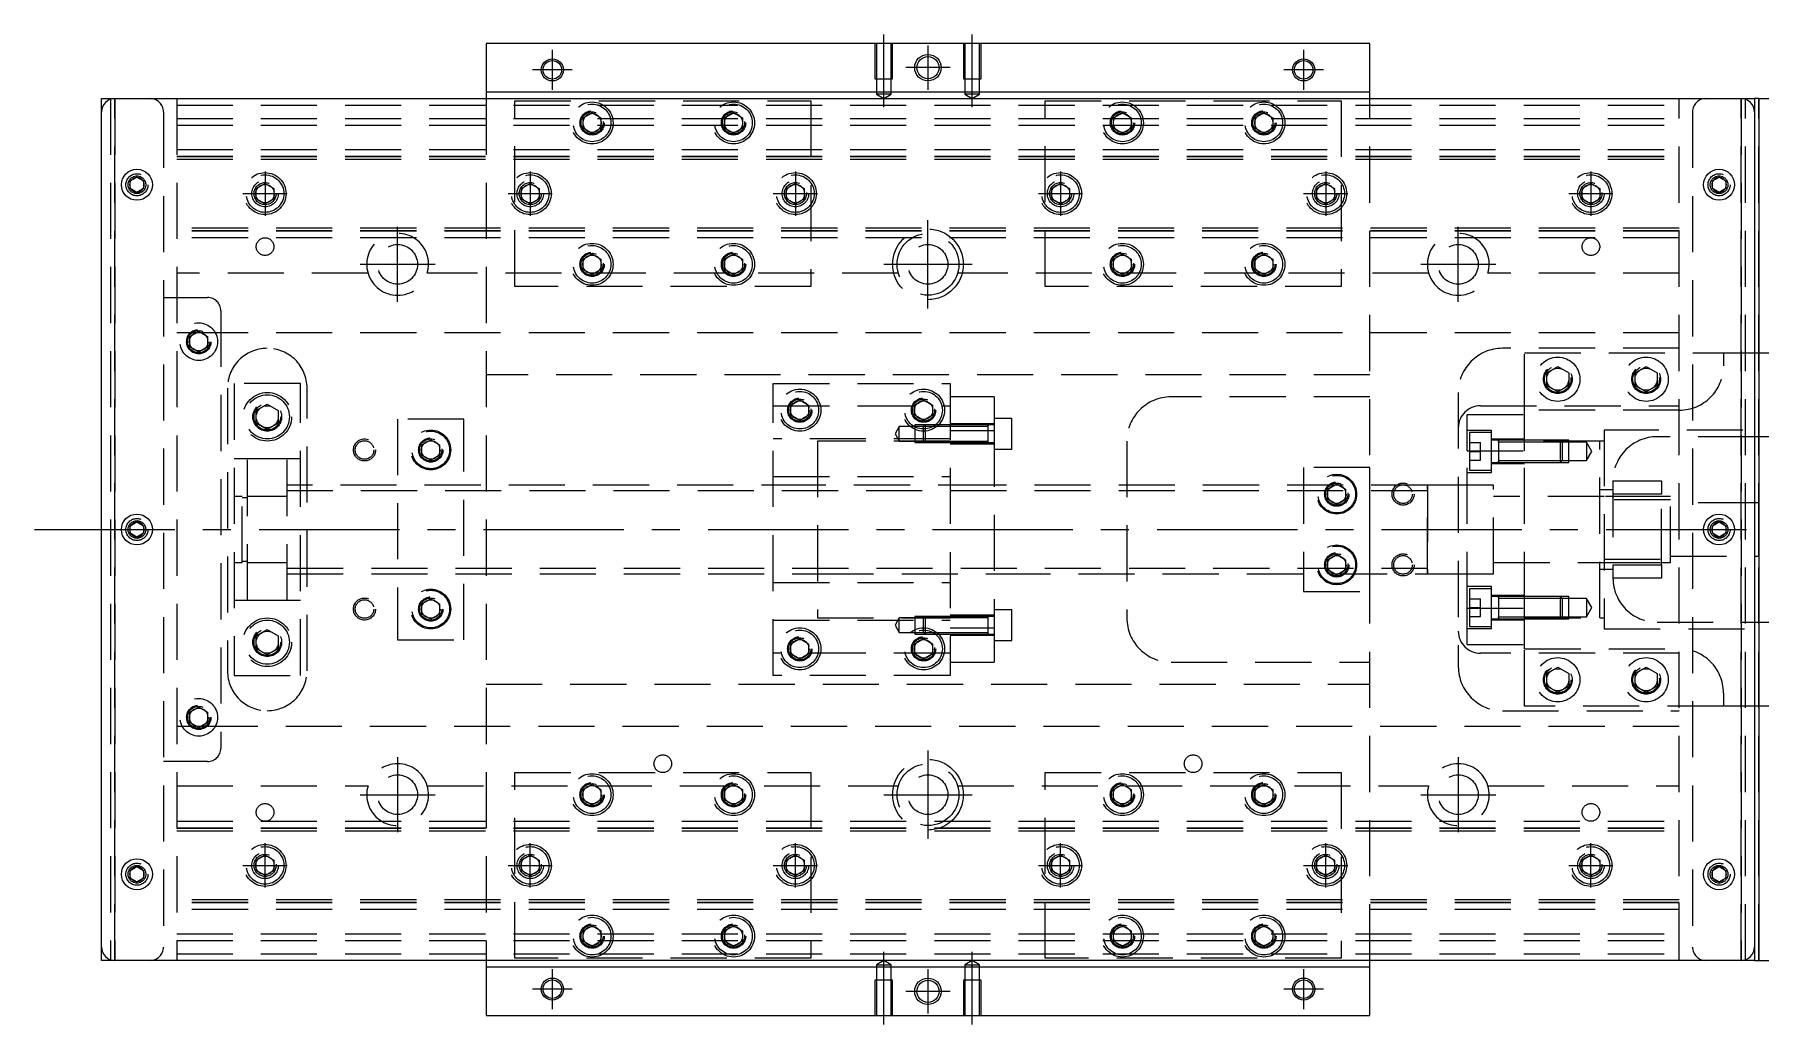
# Model space of a CAD drawing. Extents: x -15 to 582, y -285 to 112.
# Drawn here: x -15.2 to 375.4, y -112 to 112 of the extents above; entities that cross this region are included whole.
import ezdxf

# ---------------------------------------------------------------- set-up
doc = ezdxf.new("R2010")
doc.units = 0
doc.linetypes.add('CENTER', pattern=[50.8, 31.75, -6.35, 6.35, -6.35])
doc.linetypes.add('DASHED', pattern=[19.05, 12.7, -6.35])
doc.layers.get('0').update_dxf_attribs({"linetype": 'CONTINUOUS'})
doc.layers.add('CENTER', color=1, linetype='CENTER')

msp = doc.modelspace()

# ---------------------------------------------------------------- linework, layer by layer
at = {"color": 7, "linetype": 'CONTINUOUS'}
for p, q in [((287, 110), (87, 110)), ((87, 110), (87, 99)), ((287, 99), (287, 110)), ((87, 99), (287, 99)), ((87, 99), (87, 97.5)), ((287, 97.5), (287, 99)), ((0, 94.5), (0, 97.5)), ((0, 97.5), (3, 97.5)), ((0, -94.5), (0, 94.5)), ((3, 97.5), (371, 97.5)), ((371, 97.5), (374, 97.5)), ((374, 97.5), (374, 94.5)), ((375, 97.5), (374, 97.5)), ((374, 94.5), (374, -94.5)), ((375, 97.5), (375, -97.5)), ((375, 97.5), (383, 97.5)), ((6.5, 78.866026), (8, 79.73205)), ((6.5, 77.133974), (6.5, 78.866026)), ((8, 79.73205), (9.5, 78.866026)), ((9.5, 78.866026), (9.5, 77.133974)), ((364.5, 78.866026), (366, 79.73205)), ((364.5, 77.133974), (364.5, 78.866026)), ((366, 79.73205), (367.5, 78.866026)), ((367.5, 78.866026), (367.5, 77.133974)), ((8, 76.26795), (6.5, 77.133974)), ((9.5, 77.133974), (8, 76.26795)), ((366, 76.26795), (364.5, 77.133974)), ((367.5, 77.133974), (366, 76.26795)), ((6.5, 0.866026), (8, 1.73205)), ((6.5, -0.866026), (6.5, 0.866026)), ((8, 1.73205), (9.5, 0.866026)), ((9.5, 0.866026), (9.5, -0.866026)), ((364.5, 0.866026), (366, 1.73205)), ((364.5, -0.866026), (364.5, 0.866026)), ((366, 1.73205), (367.5, 0.866026)), ((367.5, 0.866026), (367.5, -0.866026)), ((8, -1.73205), (6.5, -0.866026)), ((9.5, -0.866026), (8, -1.73205)), ((366, -1.73205), (364.5, -0.866026)), ((367.5, -0.866026), (366, -1.73205)), ((6.5, -77.133974), (8, -76.26795)), ((6.5, -78.866026), (6.5, -77.133974)), ((8, -76.26795), (9.5, -77.133974)), ((9.5, -77.133974), (9.5, -78.866026)), ((364.5, -77.133974), (366, -76.26795)), ((364.5, -78.866026), (364.5, -77.133974)), ((366, -76.26795), (367.5, -77.133974)), ((367.5, -77.133974), (367.5, -78.866026)), ((8, -79.73205), (6.5, -78.866026)), ((9.5, -78.866026), (8, -79.73205)), ((366, -79.73205), (364.5, -78.866026)), ((367.5, -78.866026), (366, -79.73205)), ((0, -97.5), (0, -94.5)), ((3, -97.5), (0, -97.5)), ((371, -97.5), (3, -97.5)), ((87, -97.5), (87, -99)), ((287, -99), (287, -97.5)), ((374, -97.5), (371, -97.5)), ((374, -94.5), (374, -97.5)), ((374, -97.5), (375, -97.5)), ((375, -97.5), (383, -97.5)), ((287, -99), (87, -99)), ((87, -99), (87, -110)), ((287, -110), (287, -99)), ((87, -110), (287, -110))]:
    msp.add_line(p, q, dxfattribs=at)
at = {"color": 3, "linetype": 'DASHED'}
for p, q in [((175.000006, 110), (175.000006, 102)), ((175.35, 110), (175.35, 102)), ((178.65, 102), (178.65, 110)), ((178.999994, 102), (178.999994, 110)), ((195.000006, 110), (195.000006, 102)), ((195.35, 110), (195.35, 102)), ((198.65, 102), (198.65, 110)), ((198.999994, 102), (198.999994, 110)), ((175.000006, 102), (178.999994, 102)), ((175.35, 102), (175.35, 98.5)), ((178.65, 98.5), (178.65, 102)), ((195.000006, 102), (198.999994, 102)), ((195.35, 102), (195.35, 98.5)), ((198.65, 98.5), (198.65, 102)), ((178.65, 98.5), (175.35, 98.5)), ((175.35, 98.5), (177, 97.547372)), ((177, 97.547372), (178.65, 98.5)), ((198.65, 98.5), (195.35, 98.5)), ((195.35, 98.5), (197, 97.547372)), ((197, 97.547372), (198.65, 98.5)), ((2, 97.5), (2, -97.5)), ((3, 97.5), (3, -97.5)), ((3, -97.5), (3, 97.5)), ((3, -97.5), (3, 97.5)), ((3, 97.5), (3, -97.5)), ((14, 94.5), (14, -94.5)), ((17, 97.5), (17, -97.5)), ((17, 96), (357, 96)), ((87, 97.5), (87, -97.5)), ((93.5, 97), (160.5, 97)), ((93.5, 55), (93.5, 97)), ((109, 93.1547), (111, 94.309402)), ((111, 94.309402), (113, 93.1547)), ((141, 93.1547), (143, 94.309402)), ((143, 94.309402), (145, 93.1547)), ((160.5, 97), (160.5, 55)), ((213.5, 97), (280.5, 97)), ((213.5, 55), (213.5, 97)), ((229, 93.1547), (231, 94.309402)), ((231, 94.309402), (233, 93.1547)), ((261, 93.1547), (263, 94.309402)), ((263, 94.309402), (265, 93.1547)), ((280.5, 97), (280.5, 55)), ((287, -97.5), (287, 97.5)), ((357, -97.5), (357, 97.5)), ((360, 94.5), (360, -94.5)), ((371, -97.5), (371, 97.5)), ((371, 97.5), (371, -97.5)), ((372, -97.5), (372, 97.5)), ((375, -97.5), (375, 97.5)), ((17, 93), (357, 93)), ((17, 91.5), (357, 91.5)), ((109, 90.8453), (109, 93.1547)), ((111, 89.690598), (109, 90.8453)), ((113, 90.8453), (111, 89.690598)), ((113, 93.1547), (113, 90.8453)), ((113.483582, 92.286038), (113.5, 92)), ((141, 90.8453), (141, 93.1547)), ((143, 89.690598), (141, 90.8453)), ((145, 90.8453), (143, 89.690598)), ((145, 93.1547), (145, 90.8453)), ((145.483582, 92.286038), (145.5, 92)), ((228.5, 92), (228.518502, 92.303588)), ((229, 90.8453), (229, 93.1547)), ((231, 89.690598), (229, 90.8453)), ((233, 90.8453), (231, 89.690598)), ((233, 93.1547), (233, 90.8453)), ((260.5, 92), (260.512884, 92.253488)), ((261, 90.8453), (261, 93.1547)), ((263, 89.690598), (261, 90.8453)), ((265, 90.8453), (263, 89.690598)), ((265, 93.1547), (265, 90.8453)), ((17, 86), (357, 86)), ((17, 84.460392), (357, 84.460392)), ((17, 84.403994), (357, 84.403994)), ((17, 83.8), (357, 83.8)), ((9.973226, 78.326156), (10, 78)), ((35, 77.1547), (37, 78.309402)), ((37, 78.309402), (39, 77.1547)), ((95, 77.1547), (97, 78.309402)), ((97, 78.309402), (99, 77.1547)), ((155, 77.1547), (157, 78.309402)), ((157, 78.309402), (159, 77.1547)), ((215, 77.1547), (217, 78.309402)), ((217, 78.309402), (219, 77.1547)), ((275, 77.1547), (277, 78.309402)), ((277, 78.309402), (279, 77.1547)), ((335, 77.1547), (337, 78.309402)), ((337, 78.309402), (339, 77.1547)), ((367.973226, 78.326156), (368, 78)), ((34.5, 76), (34.534018, 76.411016)), ((35, 74.8453), (35, 77.1547)), ((37, 73.690598), (35, 74.8453)), ((39, 74.8453), (37, 73.690598)), ((39, 77.1547), (39, 74.8453)), ((94.5, 76), (94.534018, 76.411016)), ((95, 74.8453), (95, 77.1547)), ((97, 73.690598), (95, 74.8453)), ((99, 74.8453), (97, 73.690598)), ((99, 77.1547), (99, 74.8453)), ((155, 74.8453), (155, 77.1547)), ((157, 73.690598), (155, 74.8453)), ((159, 74.8453), (157, 73.690598)), ((159, 77.1547), (159, 74.8453)), ((159.483582, 76.286038), (159.5, 76)), ((214.5, 76), (214.534018, 76.411016)), ((215, 74.8453), (215, 77.1547)), ((217, 73.690598), (215, 74.8453)), ((219, 74.8453), (217, 73.690598)), ((219, 77.1547), (219, 74.8453)), ((274.5, 76), (274.534018, 76.411016)), ((275, 74.8453), (275, 77.1547)), ((277, 73.690598), (275, 74.8453)), ((279, 74.8453), (277, 73.690598)), ((279, 77.1547), (279, 74.8453)), ((335, 74.8453), (335, 77.1547)), ((337, 73.690598), (335, 74.8453)), ((339, 74.8453), (337, 73.690598)), ((339, 77.1547), (339, 74.8453)), ((339.483582, 76.286038), (339.5, 76)), ((357, 68.2), (17, 68.2)), ((357, 67.596006), (17, 67.596006)), ((357, 67.539608), (17, 67.539608)), ((357, 66), (17, 66)), ((109, 61.1547), (111, 62.309402)), ((109, 58.8453), (109, 61.1547)), ((111, 57.690598), (109, 58.8453)), ((111, 62.309402), (113, 61.1547)), ((113, 58.8453), (111, 57.690598)), ((113, 61.1547), (113, 58.8453)), ((113.483582, 60.286038), (113.5, 60)), ((141, 61.1547), (143, 62.309402)), ((141, 58.8453), (141, 61.1547)), ((143, 57.690598), (141, 58.8453)), ((143, 62.309402), (145, 61.1547)), ((145, 58.8453), (143, 57.690598)), ((145, 61.1547), (145, 58.8453)), ((145.483582, 60.286038), (145.5, 60)), ((229, 61.1547), (231, 62.309402)), ((229, 58.8453), (229, 61.1547)), ((231, 57.690598), (229, 58.8453)), ((231, 62.309402), (233, 61.1547)), ((233, 58.8453), (231, 57.690598)), ((233, 61.1547), (233, 58.8453)), ((233.483582, 60.286038), (233.5, 60)), ((260.5, 60), (260.512884, 60.253488)), ((261, 61.1547), (263, 62.309402)), ((261, 58.8453), (261, 61.1547)), ((263, 57.690598), (261, 58.8453)), ((263, 62.309402), (265, 61.1547)), ((265, 58.8453), (263, 57.690598)), ((265, 61.1547), (265, 58.8453)), ((60.291796, 58), (17, 58)), ((180.291796, 58), (73.708204, 58)), ((160.5, 55), (93.5, 55)), ((300.291796, 58), (193.708204, 58)), ((280.5, 55), (213.5, 55)), ((357, 58), (313.708204, 58)), ((14, 52.5), (24, 52.5)), ((27, 49.5), (27, -49.5)), ((21.359688, 44.5), (17, 44.5)), ((20, 43.6547), (22, 44.809402)), ((20, 41.3453), (20, 43.6547)), ((22, 44.809402), (24, 43.6547)), ((357, 44.5), (22.640312, 44.5)), ((24, 43.6547), (24, 41.3453)), ((19.5, 42.5), (19.534018, 42.911016)), ((22, 40.190598), (20, 41.3453)), ((24, 41.3453), (22, 40.190598)), ((357, 41), (317, 41)), ((322, 27), (322, 40)), ((322, 40), (367, 40)), ((367, 40), (367, 37)), ((367, 40), (374, 40)), ((374, 40), (386, 40)), ((327, 35.443376), (329.5, 36.886752)), ((327, 32.556624), (327, 35.443376)), ((329.5, 36.886752), (332, 35.443376)), ((332, 35.443376), (332, 32.556624)), ((347, 35.443376), (349.5, 36.886752)), ((347, 32.556624), (347, 35.443376)), ((349.5, 36.886752), (352, 35.443376)), ((352, 35.443376), (352, 32.556624)), ((28.5, 32), (28.5, -32)), ((45, 33), (30, 33)), ((30, 33), (30, -33)), ((45, -33), (45, 33)), ((46.5, -32), (46.5, 32)), ((287, 35), (87, 35)), ((152, 33), (192, 33)), ((152, -33), (152, 33)), ((192, 33), (192, -33)), ((329.5, 31.113248), (327, 32.556624)), ((332, 32.556624), (329.5, 31.113248)), ((332.477798, 34.364306), (332.5, 34)), ((349.5, 31.113248), (347, 32.556624)), ((352, 32.556624), (349.5, 31.113248)), ((352.477798, 34.364306), (352.5, 34)), ((35, 26.943376), (37.5, 28.386752)), ((37.5, 28.386752), (40, 26.943376)), ((152, 28), (192, 28)), ((156, 28.1547), (158, 29.309402)), ((156, 25.8453), (156, 28.1547)), ((158, 29.309402), (160, 28.1547)), ((160, 28.1547), (160, 25.8453)), ((184, 28.1547), (186, 29.309402)), ((184, 25.8453), (184, 28.1547)), ((186, 29.309402), (188, 28.1547)), ((188, 28.1547), (188, 25.8453)), ((202, 30), (192, 30)), ((202, 30), (202, 22.36068)), ((287, 30), (242, 30)), ((307, 31), (307, -31)), ((312, 28), (357, 28)), ((34.5, 25.5), (34.520026, 25.846056)), ((35, 24.056624), (35, 26.943376)), ((37.5, 22.613248), (35, 24.056624)), ((40, 24.056624), (37.5, 22.613248)), ((40, 26.943376), (40, 24.056624)), ((67, 25), (67, -25)), ((82, 25), (67, 25)), ((82, -25), (82, 25)), ((158, 24.690598), (156, 25.8453)), ((160, 25.8453), (158, 24.690598)), ((160.483582, 27.286038), (160.5, 27)), ((186, 24.690598), (184, 25.8453)), ((184, 23.65063), (184, 19.65064)), ((186.35, 23.65063), (184, 23.65063)), ((188, 25.8453), (186, 24.690598)), ((186.35, 23.650636), (186, 23.300636)), ((186.35, 23.650636), (186.35, 19.650636)), ((192, 23.650632), (186.35, 23.650636)), ((192, 23.65063), (186.35, 23.65063)), ((188.483582, 27.286038), (188.5, 27)), ((202, 23.900636), (192, 23.900636)), ((200.605, 23.650636), (192, 23.650632)), ((202, 23.650636), (200.595, 23.650636)), ((200.6, 19.65063), (200.6, 23.65064)), ((200.6, 23.300636), (200.6, 23.65064)), ((200.6, 23.434174), (200.6, 23.650636)), ((200.6, 23.650636), (200.6, 23.433968)), ((206, 25.150636), (202, 25.150636)), ((206, 18.150636), (206, 25.150636)), ((309, 17.78342), (309, 26)), ((309, 26), (322, 26)), ((322, 17.78342), (322, 27)), ((357, 27), (322, 27)), ((322, 17.78342), (322, 26)), ((72.5, 19.1547), (74.5, 20.309402)), ((74.5, 20.309402), (76.5, 19.1547)), ((192, 20.5), (152, 20.5)), ((162, 20), (162, -20)), ((192, 20), (162, 20)), ((180.5, 23.300636), (179.547372, 21.650636)), ((179.547372, 21.650636), (180.5, 20.000636)), ((180.5, 20.000636), (180.5, 23.300636)), ((184, 23.300636), (180.5, 23.300636)), ((180.5, 20.000636), (184, 20.000636)), ((186, 23.300636), (184, 23.300636)), ((184, 20.000636), (186, 20.000636)), ((184, 19.65064), (186.35, 19.65064)), ((186, 20.000636), (186, 23.300636)), ((192, 23.300636), (186, 23.300636)), ((192, 23.300636), (186, 23.300636)), ((186, 20.000636), (192, 20.000636)), ((186, 20.000636), (186.35, 19.650636)), ((186, 20.000636), (192, 20.000636)), ((186.35, 19.65064), (192, 19.65064)), ((186.35, 19.650636), (192, 19.650638)), ((200.6, 23.300636), (192, 23.300636)), ((202, 22.36068), (192, 22.36068)), ((192, 20.000636), (200.6, 20.000636)), ((192, 19.650638), (200.605, 19.650636)), ((200.595, 19.650636), (202, 19.650636)), ((200.6, 19.65063), (200.6, 20.000636)), ((200.6, 19.867344), (200.6, 19.650636)), ((200.6, 19.650636), (200.6, 19.867096)), ((202, 22.36068), (202, -22.36068)), ((232, 20), (232, -20)), ((314.5, 22.42767), (309, 22.42767)), ((309.5, 21.92767), (309.5, 13.42767)), ((314.5, 21.92767), (309.5, 21.92767)), ((309.5, 19.67767), (312, 19.67767)), ((312, 17.67767), (312, 19.67767)), ((314.5, 12.92767), (314.5, 22.42767)), ((322, 20.42767), (314.5, 20.42767)), ((316.105, 20.17767), (314.5, 20.17767)), ((322, 20.17767), (316.095, 20.17767)), ((316.1, 20.177674), (316.1, 15.177664)), ((316.1, 20.17767), (316.1, 19.92022)), ((316.1, 19.920202), (316.1, 20.17767)), ((316.1, 19.92022), (316.1, 15.435068)), ((322, 19.77767), (316.1, 19.77767)), ((330.1, 20.17767), (322, 20.17767)), ((330.1, 20.177664), (322, 20.177664)), ((339, 20), (322, 20)), ((339, 20), (322, 20)), ((330.5, 19.77767), (322, 19.77767)), ((330.5, 19.77767), (322, 19.77767)), ((330.1, 15.17767), (330.1, 20.17767)), ((330.5, 19.77767), (330.1, 20.17767)), ((332, 20.177664), (330.1, 20.177664)), ((330.5, 19.77767), (330.5, 15.57767)), ((332, 19.77767), (330.5, 19.77767)), ((332, 15.177674), (332, 20.177664)), ((336, 19.77767), (332, 19.77767)), ((336, 19.77767), (336, 15.57767)), ((337.212436, 17.67767), (336, 19.77767)), ((339, -20), (339, 20)), ((340, 20), (339, 20)), ((340, 22.5), (340, -22.5)), ((409.5, 22.5), (340, 22.5)), ((374, 21), (352, 21)), ((386, 21), (374, 21)), ((33, 16), (30, 16)), ((33, -16), (33, 16)), ((42, 16), (33, 16)), ((42, 16), (33, 16)), ((42, -16), (42, 16)), ((45, 16), (42, 16)), ((72.5, 16.8453), (72.5, 19.1547)), ((74.5, 15.690598), (72.5, 16.8453)), ((76.5, 16.8453), (74.5, 15.690598)), ((76.5, 19.1547), (76.5, 16.8453)), ((76.983582, 18.286038), (77, 18)), ((192, 19.400636), (202, 19.400636)), ((202, 18.150636), (206, 18.150636)), ((309, 17.78342), (322, 17.78342)), ((309, -17.78342), (309, 17.78342)), ((309.5, 17.67767), (312, 17.67767)), ((309.5, 15.67767), (312, 15.67767)), ((312, 15.67767), (312, 17.67767)), ((322, -17.78342), (322, 17.78342)), ((322, -17.78342), (322, 17.78342)), ((336, 15.57767), (337.212436, 17.67767)), ((152, 12), (192, 12)), ((272, 14), (272, -14)), ((287, 14), (272, 14)), ((287, -14), (287, 14)), ((309, 12.92767), (314.5, 12.92767)), ((309.5, 13.42767), (314.5, 13.42767)), ((314.5, 15.17767), (316.105, 15.17767)), ((314.5, 14.92767), (322, 14.92767)), ((316.095, 15.17767), (322, 15.17767)), ((316.1, 15.57767), (322, 15.57767)), ((316.1, 15.17767), (316.1, 15.435118)), ((316.1, 15.435068), (316.1, 15.17767)), ((322, 15.57767), (330.5, 15.57767)), ((322, 15.57767), (330.5, 15.57767)), ((322, 15.177674), (330.1, 15.177674)), ((322, 15.17767), (330.1, 15.17767)), ((330.1, 15.17767), (330.5, 15.57767)), ((330.1, 15.177674), (332, 15.177674)), ((330.5, 15.57767), (332, 15.57767)), ((332, 15.57767), (336, 15.57767)), ((162, 10), (42, 10)), ((300, 8.75), (42, 8.75)), ((202, 10), (162, 10)), ((202, 10), (162, 10)), ((202, 9.999994), (162, 9.999994)), ((300.005, 10), (202, 10)), ((277.5, 9.1547), (279.5, 10.309402)), ((277.5, 6.8453), (277.5, 9.1547)), ((279.5, 10.309402), (281.5, 9.1547)), ((281.5, 9.1547), (281.5, 6.8453)), ((281.983582, 8.286038), (282, 8)), ((309, 10), (299.995, 10)), ((300, 10.000006), (300, -10.000006)), ((300, 10.000006), (300, -10.000006)), ((300, -10), (300, 10)), ((300, 10), (300, 8.95261)), ((315, 10), (309, 10)), ((315, 10), (309, 10)), ((315, -10), (315, 10)), ((315, -10), (315, 10)), ((342, 9), (339, 9)), ((342, 11), (353, 11)), ((342, 11), (342, -11)), ((353, 8), (342, 8)), ((353, 11), (353, 8)), ((353, -8), (353, 8)), ((31.85, 7.5), (30, 7.5)), ((31.85, -7.5), (31.85, 7.5)), ((33, 7.15), (31.85, 7.15)), ((42, 7.5), (33, 7.5)), ((42, 7.5), (33, 7.5)), ((279.5, 5.690598), (277.5, 6.8453)), ((281.5, 6.8453), (279.5, 5.690598)), ((340.005, 7.5), (315, 7.5)), ((339.995, 7.5), (315, 7.5)), ((353, 7.5), (339.995, 7.5)), ((340.005, 7.5), (339.995, 7.5)), ((355, 6.75), (340, 6.75)), ((353, 7.5), (340.005, 7.5)), ((355, 7.5), (353, 7.5)), ((355, -7.5), (355, 7.5)), ((374, 6), (355, 6)), ((375, 6), (374, 6)), ((375, -6), (375, 6)), ((6, 0), (6.023172, 0.30356)), ((367.973226, 0.326156), (368, 0)), ((30, -7.5), (31.85, -7.5)), ((31.85, -7.15), (33, -7.15)), ((33, -7.5), (42, -7.5)), ((33, -7.5), (42, -7.5)), ((277.5, -6.8453), (279.5, -5.690598)), ((277.5, -9.1547), (277.5, -6.8453)), ((279.5, -5.690598), (281.5, -6.8453)), ((281.5, -6.8453), (281.5, -9.1547)), ((281.983582, -7.713962), (282, -8)), ((315, -7.5), (340.005, -7.5)), ((315, -7.5), (339.995, -7.5)), ((339.995, -7.5), (353, -7.5)), ((339.995, -7.5), (340.005, -7.5)), ((340, -6.75), (355, -6.75)), ((340.005, -7.5), (353, -7.5)), ((353, -7.5), (355, -7.5)), ((355, -6), (374, -6)), ((374, -6), (375, -6)), ((42, -8.75), (300, -8.75)), ((42, -10), (162, -10)), ((162, -9.999994), (202, -9.999994)), ((162, -10), (202, -10)), ((162, -10), (202, -10)), ((202, -10), (300.005, -10)), ((279.5, -10.309402), (277.5, -9.1547)), ((281.5, -9.1547), (279.5, -10.309402)), ((299.995, -10), (309, -10)), ((300, -8.95261), (300, -9.999498)), ((300, -9.999498), (300, -10)), ((309, -10), (315, -10)), ((309, -10), (315, -10)), ((339, -9), (342, -9)), ((342, -8), (353, -8)), ((353, -11), (342, -11)), ((353, -8), (353, -11)), ((152, -12), (192, -12)), ((272, -14), (287, -14)), ((314.5, -12.92767), (309, -12.92767)), ((309.5, -13.42767), (309.5, -21.92767)), ((314.5, -13.42767), (309.5, -13.42767)), ((314.5, -22.42767), (314.5, -12.92767)), ((322, -14.92767), (314.5, -14.92767)), ((316.105, -15.17767), (314.5, -15.17767)), ((322, -15.177672), (316.095, -15.17767)), ((316.1, -15.177664), (316.1, -20.177674)), ((316.1, -15.177664), (316.1, -20.177674)), ((316.1, -15.177664), (316.1, -20.177674)), ((316.1, -15.17767), (316.1, -15.435118)), ((316.1, -15.435136), (316.1, -15.17767)), ((316.1, -15.435118), (316.1, -19.920272)), ((322, -15.57767), (316.1, -15.57767)), ((330.1, -15.17767), (322, -15.177672)), ((330.1, -15.177674), (322, -15.177674)), ((330.5, -15.57767), (322, -15.57767)), ((330.5, -15.57767), (322, -15.57767)), ((330.1, -20.17767), (330.1, -15.17767)), ((330.5, -15.57767), (330.1, -15.17767)), ((332, -15.177674), (330.1, -15.177674)), ((330.5, -15.57767), (330.5, -19.77767)), ((332, -15.57767), (330.5, -15.57767)), ((332, -20.177664), (332, -15.177674)), ((336, -15.57767), (332, -15.57767)), ((336, -15.57767), (336, -19.77767)), ((337.212436, -17.67767), (336, -15.57767)), ((30, -16), (33, -16)), ((33, -16), (42, -16)), ((33, -16), (42, -16)), ((42, -16), (45, -16)), ((72, -18), (72.012884, -17.746512)), ((72.5, -16.8453), (74.5, -15.690598)), ((72.5, -19.1547), (72.5, -16.8453)), ((74.5, -20.309402), (72.5, -19.1547)), ((74.5, -15.690598), (76.5, -16.8453)), ((76.5, -19.1547), (74.5, -20.309402)), ((76.5, -16.8453), (76.5, -19.1547)), ((202, -19.400636), (192, -19.400636)), ((206, -18.150636), (202, -18.150636)), ((206, -25.150636), (206, -18.150636)), ((309, -17.78342), (322, -17.78342)), ((309, -26), (309, -17.78342)), ((309.5, -15.67767), (312, -15.67767)), ((309.5, -17.67767), (312, -17.67767)), ((312, -17.67767), (312, -15.67767)), ((312, -19.67767), (312, -17.67767)), ((322, -26), (322, -17.78342)), ((322, -27), (322, -17.78342)), ((336, -19.77767), (337.212436, -17.67767)), ((35, -24.056624), (37.5, -22.613248)), ((37.5, -22.613248), (40, -24.056624)), ((152, -20.5), (192, -20.5)), ((162, -20), (192, -20)), ((180.5, -20.000636), (179.547372, -21.650636)), ((179.547372, -21.650636), (180.5, -23.300636)), ((180.5, -23.300636), (180.5, -20.000636)), ((184, -20.000636), (180.5, -20.000636)), ((180.5, -23.300636), (184, -23.300636)), ((184, -19.65064), (184, -23.65063)), ((186.35, -19.65064), (184, -19.65064)), ((186, -20.000636), (184, -20.000636)), ((184, -23.300636), (186, -23.300636)), ((186.35, -19.650636), (186, -20.000636)), ((186, -23.300636), (186, -20.000636)), ((192, -20.000636), (186, -20.000636)), ((192, -20.000636), (186, -20.000636)), ((186, -23.300636), (192, -23.300636)), ((186, -23.300636), (186.35, -23.650636)), ((186, -23.300636), (192, -23.300636)), ((186.35, -19.650636), (186.35, -23.650636)), ((192, -19.650638), (186.35, -19.650636)), ((192, -19.65064), (186.35, -19.65064)), ((200.605, -19.650636), (192, -19.650638)), ((200.6, -20.000636), (192, -20.000636)), ((202, -22.36068), (192, -22.36068)), ((192, -23.300636), (200.6, -23.300636)), ((202, -19.650636), (200.595, -19.650636)), ((200.6, -23.65064), (200.6, -19.65063)), ((200.6, -20.000636), (200.6, -19.65063)), ((200.6, -19.867096), (200.6, -19.650636)), ((200.6, -19.650636), (200.6, -19.867302)), ((200.6, -23.65064), (200.6, -23.300636)), ((202, -22.36068), (202, -30)), ((309, -22.42767), (314.5, -22.42767)), ((309.5, -19.67767), (312, -19.67767)), ((309.5, -21.92767), (314.5, -21.92767)), ((314.5, -20.17767), (316.105, -20.17767)), ((314.5, -20.42767), (322, -20.42767)), ((316.095, -20.17767), (322, -20.177668)), ((316.1, -19.77767), (322, -19.77767)), ((316.1, -20.17767), (316.1, -19.92022)), ((316.1, -19.920272), (316.1, -20.17767)), ((322, -19.77767), (330.5, -19.77767)), ((322, -19.77767), (330.5, -19.77767)), ((322, -20), (339, -20)), ((322, -20), (339, -20)), ((322, -20.177664), (330.1, -20.177664)), ((322, -20.177668), (330.1, -20.17767)), ((330.1, -20.17767), (330.5, -19.77767)), ((330.1, -20.177664), (332, -20.177664)), ((330.5, -19.77767), (332, -19.77767)), ((332, -19.77767), (336, -19.77767)), ((339, -20), (340, -20)), ((340, -22.5), (409.5, -22.5)), ((352, -21), (374, -21)), ((374, -21), (386, -21)), ((34.5, -25.5), (34.520026, -25.153944)), ((35, -26.943376), (35, -24.056624)), ((37.5, -28.386752), (35, -26.943376)), ((40, -26.943376), (37.5, -28.386752)), ((40, -24.056624), (40, -26.943376)), ((67, -25), (82, -25)), ((155.5, -27), (155.518502, -26.696412)), ((156, -25.8453), (158, -24.690598)), ((156, -28.1547), (156, -25.8453)), ((158, -24.690598), (160, -25.8453)), ((160, -25.8453), (160, -28.1547)), ((184, -23.65063), (186.35, -23.65063)), ((184, -25.8453), (186, -24.690598)), ((184, -28.1547), (184, -25.8453)), ((186, -24.690598), (188, -25.8453)), ((186.35, -23.65063), (192, -23.65063)), ((186.35, -23.650636), (192, -23.650632)), ((188, -25.8453), (188, -28.1547)), ((188.483582, -26.713962), (188.5, -27)), ((192, -23.650632), (200.605, -23.650636)), ((192, -23.900636), (202, -23.900636)), ((200.595, -23.650636), (202, -23.650636)), ((200.6, -23.433926), (200.6, -23.650636)), ((200.6, -23.650636), (200.6, -23.434174)), ((202, -25.150636), (206, -25.150636)), ((309, -26), (322, -26)), ((322, -27), (357, -27)), ((322, -40), (322, -27)), ((192, -28), (152, -28)), ((158, -29.309402), (156, -28.1547)), ((160, -28.1547), (158, -29.309402)), ((186, -29.309402), (184, -28.1547)), ((188, -28.1547), (186, -29.309402)), ((192, -30), (202, -30)), ((242, -30), (287, -30)), ((357, -28), (312, -28)), ((327, -32.556624), (329.5, -31.113248)), ((329.5, -31.113248), (332, -32.556624)), ((347, -32.556624), (349.5, -31.113248)), ((349.5, -31.113248), (352, -32.556624)), ((30, -33), (45, -33)), ((87, -35), (287, -35)), ((192, -33), (152, -33)), ((326.5, -34), (326.520026, -33.653944)), ((327, -35.443376), (327, -32.556624)), ((332, -32.556624), (332, -35.443376)), ((347, -35.443376), (347, -32.556624)), ((352, -32.556624), (352, -35.443376)), ((352.477798, -33.635694), (352.5, -34)), ((329.5, -36.886752), (327, -35.443376)), ((332, -35.443376), (329.5, -36.886752)), ((349.5, -36.886752), (347, -35.443376)), ((352, -35.443376), (349.5, -36.886752)), ((367, -37), (367, -40)), ((19.5, -42.5), (19.534018, -42.088984)), ((20, -41.3453), (22, -40.190598)), ((20, -43.6547), (20, -41.3453)), ((22, -40.190598), (24, -41.3453)), ((24, -41.3453), (24, -43.6547)), ((317, -41), (357, -41)), ((367, -40), (322, -40)), ((374, -40), (367, -40)), ((386, -40), (374, -40)), ((17, -44.5), (21.359688, -44.5)), ((22, -44.809402), (20, -43.6547)), ((24, -43.6547), (22, -44.809402)), ((22.640312, -44.5), (357, -44.5)), ((24, -52.5), (14, -52.5)), ((17, -58), (60.291796, -58)), ((73.708204, -58), (180.291796, -58)), ((93.5, -55), (160.5, -55)), ((93.5, -97), (93.5, -55)), ((109, -58.8453), (111, -57.690598)), ((111, -57.690598), (113, -58.8453)), ((141, -58.8453), (143, -57.690598)), ((143, -57.690598), (145, -58.8453)), ((160.5, -55), (160.5, -97)), ((193.708204, -58), (300.291796, -58)), ((213.5, -97), (213.5, -55)), ((213.5, -55), (280.5, -55)), ((229, -58.8453), (231, -57.690598)), ((231, -57.690598), (233, -58.8453)), ((261, -58.8453), (263, -57.690598)), ((263, -57.690598), (265, -58.8453)), ((280.5, -55), (280.5, -97)), ((313.708204, -58), (357, -58)), ((108.5, -60), (108.512884, -59.746512)), ((109, -61.1547), (109, -58.8453)), ((111, -62.309402), (109, -61.1547)), ((113, -61.1547), (111, -62.309402)), ((113, -58.8453), (113, -61.1547)), ((141, -61.1547), (141, -58.8453)), ((143, -62.309402), (141, -61.1547)), ((145, -61.1547), (143, -62.309402)), ((145, -58.8453), (145, -61.1547)), ((145.483582, -59.713962), (145.5, -60)), ((229, -61.1547), (229, -58.8453)), ((231, -62.309402), (229, -61.1547)), ((233, -61.1547), (231, -62.309402)), ((233, -58.8453), (233, -61.1547)), ((233.483582, -59.713962), (233.5, -60)), ((261, -61.1547), (261, -58.8453)), ((263, -62.309402), (261, -61.1547)), ((265, -61.1547), (263, -62.309402)), ((265, -58.8453), (265, -61.1547)), ((265.483582, -59.713962), (265.5, -60)), ((17, -66), (357, -66)), ((17, -67.539608), (357, -67.539608)), ((17, -67.596006), (357, -67.596006)), ((17, -68.2), (357, -68.2)), ((35, -74.8453), (37, -73.690598)), ((37, -73.690598), (39, -74.8453)), ((95, -74.8453), (97, -73.690598)), ((97, -73.690598), (99, -74.8453)), ((155, -74.8453), (157, -73.690598)), ((157, -73.690598), (159, -74.8453)), ((215, -74.8453), (217, -73.690598)), ((217, -73.690598), (219, -74.8453)), ((275, -74.8453), (277, -73.690598)), ((277, -73.690598), (279, -74.8453)), ((335, -74.8453), (337, -73.690598)), ((337, -73.690598), (339, -74.8453)), ((6, -78), (6.030168, -77.653934)), ((35, -77.1547), (35, -74.8453)), ((37, -78.309402), (35, -77.1547)), ((39, -77.1547), (37, -78.309402)), ((39, -74.8453), (39, -77.1547)), ((39.483582, -75.713962), (39.5, -76)), ((95, -77.1547), (95, -74.8453)), ((97, -78.309402), (95, -77.1547)), ((99, -77.1547), (97, -78.309402)), ((99, -74.8453), (99, -77.1547)), ((99.483582, -75.713962), (99.5, -76)), ((154.5, -76), (154.534018, -75.588984)), ((155, -77.1547), (155, -74.8453)), ((157, -78.309402), (155, -77.1547)), ((159, -77.1547), (157, -78.309402)), ((159, -74.8453), (159, -77.1547)), ((214.5, -76), (214.534018, -75.588984)), ((215, -77.1547), (215, -74.8453)), ((217, -78.309402), (215, -77.1547)), ((219, -77.1547), (217, -78.309402)), ((219, -74.8453), (219, -77.1547)), ((275, -77.1547), (275, -74.8453)), ((277, -78.309402), (275, -77.1547)), ((279, -77.1547), (277, -78.309402)), ((279, -74.8453), (279, -77.1547)), ((279.483582, -75.713962), (279.5, -76)), ((335, -77.1547), (335, -74.8453)), ((337, -78.309402), (335, -77.1547)), ((339, -77.1547), (337, -78.309402)), ((339, -74.8453), (339, -77.1547)), ((339.483582, -75.713962), (339.5, -76)), ((367.973226, -77.673844), (368, -78)), ((357, -83.8), (17, -83.8)), ((357, -84.403994), (17, -84.403994)), ((357, -84.460392), (17, -84.460392)), ((357, -86), (357, -84.460392)), ((357, -86), (17, -86)), ((109, -90.8453), (111, -89.690598)), ((111, -89.690598), (113, -90.8453)), ((141, -90.8453), (143, -89.690598)), ((143, -89.690598), (145, -90.8453)), ((229, -90.8453), (231, -89.690598)), ((231, -89.690598), (233, -90.8453)), ((261, -90.8453), (263, -89.690598)), ((263, -89.690598), (265, -90.8453)), ((17, -91.5), (357, -91.5)), ((17, -93), (357, -93)), ((108.5, -92), (108.512884, -91.746512)), ((109, -93.1547), (109, -90.8453)), ((111, -94.309402), (109, -93.1547)), ((113, -93.1547), (111, -94.309402)), ((113, -90.8453), (113, -93.1547)), ((141, -93.1547), (141, -90.8453)), ((143, -94.309402), (141, -93.1547)), ((145, -93.1547), (143, -94.309402)), ((145, -90.8453), (145, -93.1547)), ((145.483582, -91.713962), (145.5, -92)), ((229, -93.1547), (229, -90.8453)), ((231, -94.309402), (229, -93.1547)), ((233, -93.1547), (231, -94.309402)), ((233, -90.8453), (233, -93.1547)), ((233.483582, -91.713962), (233.5, -92)), ((261, -93.1547), (261, -90.8453)), ((263, -94.309402), (261, -93.1547)), ((265, -93.1547), (263, -94.309402)), ((265, -90.8453), (265, -93.1547)), ((265.483582, -91.713962), (265.5, -92)), ((17, -96), (357, -96)), ((160.5, -97), (93.5, -97)), ((177, -97.547372), (175.35, -98.5)), ((178.65, -98.5), (177, -97.547372)), ((197, -97.547372), (195.35, -98.5)), ((198.65, -98.5), (197, -97.547372)), ((280.5, -97), (213.5, -97)), ((175.35, -98.5), (178.65, -98.5)), ((175.35, -98.5), (175.35, -102)), ((178.65, -102), (178.65, -98.5)), ((195.35, -98.5), (198.65, -98.5)), ((195.35, -98.5), (195.35, -102)), ((198.65, -102), (198.65, -98.5)), ((178.999994, -102), (175.000006, -102)), ((175.000006, -102), (175.000006, -110)), ((175.35, -102), (175.35, -110)), ((178.65, -110), (178.65, -102)), ((178.999994, -110), (178.999994, -102)), ((198.999994, -102), (195.000006, -102)), ((195.000006, -102), (195.000006, -110)), ((195.35, -102), (195.35, -110)), ((198.65, -110), (198.65, -102)), ((198.999994, -110), (198.999994, -102))]:
    msp.add_line(p, q, dxfattribs=at)
at = {"color": 3, "linetype": 'CONTINUOUS'}
for centre in [(102, 104), (272, 104), (102, -104), (272, -104)]:
    msp.add_circle(centre, 2.5, dxfattribs=at)
at = {"color": 7, "linetype": 'CONTINUOUS'}
for centre, radius in [((102, 104), 2.1), ((187, 104.5), 3), ((187, 104.5), 2.5), ((272, 104), 2.1), ((8, 78), 3.5), ((366, 78), 3.5), ((8, 0), 3.5), ((366, 0), 3.5), ((8, -78), 3.5), ((366, -78), 3.5), ((187, -104.5), 3), ((102, -104), 2.1), ((187, -104.5), 2.5), ((272, -104), 2.1)]:
    msp.add_circle(centre, radius, dxfattribs=at)
at = {"color": 3, "linetype": 'DASHED'}
for centre, radius in [((111, 92), 4.75), ((111, 92), 4.25), ((111, 92), 2.75), ((111, 92), 2.5), ((143, 92), 4.75), ((143, 92), 4.25), ((143, 92), 2.75), ((143, 92), 2.5), ((231, 92), 4.75), ((231, 92), 4.25), ((231, 92), 2.75), ((231, 92), 2.5), ((263, 92), 4.75), ((263, 92), 4.25), ((263, 92), 2.75), ((263, 92), 2.5), ((8, 78), 2.5), ((8, 78), 2), ((37, 76), 4.75), ((37, 76), 4.25), ((37, 76), 3), ((37, 76), 2.5), ((97, 76), 4.75), ((97, 76), 4.25), ((97, 76), 3), ((97, 76), 2.5), ((157, 76), 4.75), ((157, 76), 4.25), ((157, 76), 3), ((157, 76), 2.5), ((217, 76), 4.75), ((217, 76), 4.25), ((217, 76), 3), ((217, 76), 2.5), ((277, 76), 4.75), ((277, 76), 4.25), ((277, 76), 3), ((277, 76), 2.5), ((337, 76), 4.75), ((337, 76), 4.25), ((337, 76), 3), ((337, 76), 2.5), ((366, 78), 2.5), ((366, 78), 2), ((37, 76), 2.1), ((97, 76), 2.1), ((157, 76), 2.1), ((217, 76), 2.1), ((277, 76), 2.1), ((337, 76), 2.1), ((187, 60), 8), ((187, 60), 7), ((37, 64), 2), ((67, 60), 4.5), ((111, 60), 4.75), ((111, 60), 4.25), ((111, 60), 2.75), ((111, 60), 2.5), ((143, 60), 4.75), ((143, 60), 4.25), ((143, 60), 2.75), ((143, 60), 2.5), ((187, 60), 4.5), ((231, 60), 4.75), ((231, 60), 4.25), ((231, 60), 2.75), ((231, 60), 2.5), ((263, 60), 4.75), ((263, 60), 4.25), ((263, 60), 2.75), ((263, 60), 2.5), ((307, 60), 4.5), ((337, 64), 2), ((111, 60), 2.1), ((143, 60), 2.1), ((231, 60), 2.1), ((263, 60), 2.1), ((22, 42.5), 4.25), ((22, 42.5), 2.75), ((22, 42.5), 2.5), ((22, 42.5), 2.1), ((329.5, 34), 5), ((329.5, 34), 3.25), ((329.5, 34), 3), ((329.5, 34), 2.5), ((349.5, 34), 5), ((349.5, 34), 3.25), ((349.5, 34), 3), ((349.5, 34), 2.5), ((158, 27), 4.75), ((158, 27), 4.25), ((186, 27), 4.75), ((186, 27), 4.25), ((37.5, 25.5), 5.5), ((37.5, 25.5), 5), ((37.5, 25.5), 3.25), ((37.5, 25.5), 3), ((37.5, 25.5), 2.5), ((158, 27), 2.75), ((158, 27), 2.5), ((158, 27), 2.1), ((186, 27), 2.75), ((186, 27), 2.5), ((186, 27), 2.1), ((59.5, 18), 2.5), ((59.5, 18), 2.1), ((74.5, 18), 4.5), ((74.5, 18), 4.25), ((74.5, 18), 2.75), ((74.5, 18), 2.5), ((74.5, 18), 2.1), ((279.5, 8), 4.5), ((279.5, 8), 4.25), ((279.5, 8), 2.75), ((279.5, 8), 2.5), ((279.5, 8), 2.1), ((294.5, 8), 2.5), ((294.5, 8), 2.1), ((8, 0), 2.5), ((8, 0), 2), ((366, 0), 2.5), ((366, 0), 2), ((279.5, -8), 4.5), ((279.5, -8), 4.25), ((279.5, -8), 2.75), ((279.5, -8), 2.5), ((279.5, -8), 2.1), ((294.5, -8), 2.5), ((294.5, -8), 2.1), ((59.5, -18), 2.5), ((74.5, -18), 4.5), ((74.5, -18), 4.25), ((74.5, -18), 2.75), ((74.5, -18), 2.5), ((59.5, -18), 2.1), ((74.5, -18), 2.1), ((37.5, -25.5), 5.5), ((37.5, -25.5), 5), ((37.5, -25.5), 3.25), ((37.5, -25.5), 3), ((37.5, -25.5), 2.5), ((158, -27), 4.75), ((158, -27), 4.25), ((186, -27), 4.75), ((186, -27), 4.25), ((158, -27), 2.75), ((158, -27), 2.5), ((158, -27), 2.1), ((186, -27), 2.75), ((186, -27), 2.5), ((186, -27), 2.1), ((329.5, -34), 5), ((329.5, -34), 3.25), ((329.5, -34), 3), ((349.5, -34), 5), ((349.5, -34), 3.25), ((349.5, -34), 3), ((329.5, -34), 2.5), ((349.5, -34), 2.5), ((22, -42.5), 4.25), ((22, -42.5), 2.75), ((22, -42.5), 2.5), ((22, -42.5), 2.1), ((127, -53), 2), ((187, -60), 8), ((187, -60), 7), ((247, -53), 2), ((67, -60), 4.5), ((111, -60), 4.75), ((111, -60), 4.25), ((111, -60), 2.75), ((111, -60), 2.5), ((111, -60), 2.1), ((143, -60), 4.75), ((143, -60), 4.25), ((143, -60), 2.75), ((143, -60), 2.5), ((143, -60), 2.1), ((187, -60), 4.5), ((231, -60), 4.75), ((231, -60), 4.25), ((231, -60), 2.75), ((231, -60), 2.5), ((231, -60), 2.1), ((263, -60), 4.75), ((263, -60), 4.25), ((263, -60), 2.75), ((263, -60), 2.5), ((263, -60), 2.1), ((307, -60), 4.5), ((37, -64), 2), ((337, -64), 2), ((37, -76), 4.75), ((37, -76), 4.25), ((37, -76), 3), ((37, -76), 2.5), ((37, -76), 2.1), ((97, -76), 4.75), ((97, -76), 4.25), ((97, -76), 3), ((97, -76), 2.5), ((97, -76), 2.1), ((157, -76), 4.75), ((157, -76), 4.25), ((157, -76), 3), ((157, -76), 2.5), ((157, -76), 2.1), ((217, -76), 4.75), ((217, -76), 4.25), ((217, -76), 3), ((217, -76), 2.5), ((217, -76), 2.1), ((277, -76), 4.75), ((277, -76), 4.25), ((277, -76), 3), ((277, -76), 2.5), ((277, -76), 2.1), ((337, -76), 4.75), ((337, -76), 4.25), ((337, -76), 3), ((337, -76), 2.5), ((337, -76), 2.1), ((8, -78), 2.5), ((8, -78), 2), ((366, -78), 2.5), ((366, -78), 2), ((111, -92), 4.75), ((111, -92), 4.25), ((111, -92), 2.75), ((111, -92), 2.5), ((143, -92), 4.75), ((143, -92), 4.25), ((143, -92), 2.75), ((143, -92), 2.5), ((231, -92), 4.75), ((231, -92), 4.25), ((231, -92), 2.75), ((231, -92), 2.5), ((263, -92), 4.75), ((263, -92), 4.25), ((263, -92), 2.75), ((263, -92), 2.5)]:
    msp.add_circle(centre, radius, dxfattribs=at)
at = {"color": 7, "linetype": 'CONTINUOUS'}
for centre, radius, start, end in [((3, 94.5), 3, 90, 180), ((371, 94.5), 3, 0, 90), ((8, 78), 1.65, 155.380023, 180), ((8, 78), 1.65, 144.619977, 155.380023), ((8, 78), 1.65, 95.380023, 144.619977), ((8, 78), 1.65, 84.619977, 95.380023), ((8, 78), 1.65, 35.380023, 84.619977), ((8, 78), 1.65, 24.619977, 35.380023), ((8, 78), 1.65, 335.380023, 24.619977), ((366, 78), 1.65, 155.380023, 180), ((366, 78), 1.65, 144.619977, 155.380023), ((366, 78), 1.65, 95.380023, 144.619977), ((366, 78), 1.65, 84.619977, 95.380023), ((366, 78), 1.65, 35.380023, 84.619977), ((366, 78), 1.65, 24.619977, 35.380023), ((366, 78), 1.65, 335.380023, 24.619977), ((8, 78), 1.65, 180, 204.619977), ((8, 78), 1.65, 204.619977, 215.380023), ((8, 78), 1.65, 215.380023, 264.619977), ((8, 78), 1.65, 264.619977, 275.380023), ((8, 78), 1.65, 275.380023, 324.619977), ((8, 78), 1.65, 324.619977, 335.380023), ((366, 78), 1.65, 180, 204.619977), ((366, 78), 1.65, 204.619977, 215.380023), ((366, 78), 1.65, 215.380023, 264.619977), ((366, 78), 1.65, 264.619977, 275.380023), ((366, 78), 1.65, 275.380023, 324.619977), ((366, 78), 1.65, 324.619977, 335.380023), ((8, 0), 1.65, 155.380023, 180), ((8, 0), 1.65, 180, 204.619977), ((8, 0), 1.65, 144.619977, 155.380023), ((8, 0), 1.65, 95.380023, 144.619977), ((8, 0), 1.65, 84.619977, 95.380023), ((8, 0), 1.65, 35.380023, 84.619977), ((8, 0), 1.65, 24.619977, 35.380023), ((8, 0), 1.65, 335.380023, 24.619977), ((366, 0), 1.65, 155.380023, 180), ((366, 0), 1.65, 180, 204.619977), ((366, 0), 1.65, 144.619977, 155.380023), ((366, 0), 1.65, 95.380023, 144.619977), ((366, 0), 1.65, 84.619977, 95.380023), ((366, 0), 1.65, 35.380023, 84.619977), ((366, 0), 1.65, 24.619977, 35.380023), ((366, 0), 1.65, 335.380023, 24.619977), ((8, 0), 1.65, 204.619977, 215.380023), ((8, 0), 1.65, 215.380023, 264.619977), ((8, 0), 1.65, 264.619977, 275.380023), ((8, 0), 1.65, 275.380023, 324.619977), ((8, 0), 1.65, 324.619977, 335.380023), ((366, 0), 1.65, 204.619977, 215.380023), ((366, 0), 1.65, 215.380023, 264.619977), ((366, 0), 1.65, 264.619977, 275.380023), ((366, 0), 1.65, 275.380023, 324.619977), ((366, 0), 1.65, 324.619977, 335.380023), ((8, -78), 1.65, 155.380023, 180), ((8, -78), 1.65, 180, 204.619977), ((8, -78), 1.65, 144.619977, 155.380023), ((8, -78), 1.65, 95.380023, 144.619977), ((8, -78), 1.65, 84.619977, 95.380023), ((8, -78), 1.65, 35.380023, 84.619977), ((8, -78), 1.65, 24.619977, 35.380023), ((8, -78), 1.65, 335.380023, 24.619977), ((366, -78), 1.65, 155.380023, 180), ((366, -78), 1.65, 180, 204.619977), ((366, -78), 1.65, 144.619977, 155.380023), ((366, -78), 1.65, 95.380023, 144.619977), ((366, -78), 1.65, 84.619977, 95.380023), ((366, -78), 1.65, 35.380023, 84.619977), ((366, -78), 1.65, 24.619977, 35.380023), ((366, -78), 1.65, 335.380023, 24.619977), ((8, -78), 1.65, 204.619977, 215.380023), ((8, -78), 1.65, 215.380023, 264.619977), ((8, -78), 1.65, 264.619977, 275.380023), ((8, -78), 1.65, 275.380023, 324.619977), ((8, -78), 1.65, 324.619977, 335.380023), ((366, -78), 1.65, 204.619977, 215.380023), ((366, -78), 1.65, 215.380023, 264.619977), ((366, -78), 1.65, 264.619977, 275.380023), ((366, -78), 1.65, 275.380023, 324.619977), ((366, -78), 1.65, 324.619977, 335.380023), ((3, -94.5), 3, 180, 270), ((371, -94.5), 3, 270, 0)]:
    msp.add_arc(centre, radius, start, end, dxfattribs=at)
at = {"color": 3, "linetype": 'DASHED'}
for centre, radius, start, end in [((11, 94.5), 3, 0, 90), ((111, 92), 2.1, 102.24721, 137.75279), ((111, 92), 2.1, 77.75279, 102.24721), ((111, 92), 2.1, 42.24721, 77.75279), ((143, 92), 2.1, 102.24721, 137.75279), ((143, 92), 2.1, 77.75279, 102.24721), ((143, 92), 2.1, 42.24721, 77.75279), ((231, 92), 2.1, 102.24721, 137.75279), ((231, 92), 2.1, 77.75279, 102.24721), ((231, 92), 2.1, 42.24721, 77.75279), ((263, 92), 2.1, 102.24721, 137.75279), ((263, 92), 2.1, 77.75279, 102.24721), ((263, 92), 2.1, 42.24721, 77.75279), ((363, 94.5), 3, 90, 180), ((111, 92), 2.1, 162.24721, 180), ((111, 92), 2.1, 180, 197.75279), ((111, 92), 2.1, 137.75279, 162.24721), ((111, 92), 2.1, 197.75279, 222.24721), ((111, 92), 2.1, 222.24721, 257.75279), ((111, 92), 2.1, 257.75279, 282.24721), ((111, 92), 2.1, 282.24721, 317.75279), ((111, 92), 2.1, 17.75279, 42.24721), ((111, 92), 2.1, 317.75279, 342.24721), ((111, 92), 2.1, 342.24721, 17.75279), ((143, 92), 2.1, 162.24721, 180), ((143, 92), 2.1, 180, 197.75279), ((143, 92), 2.1, 137.75279, 162.24721), ((143, 92), 2.1, 197.75279, 222.24721), ((143, 92), 2.1, 222.24721, 257.75279), ((143, 92), 2.1, 257.75279, 282.24721), ((143, 92), 2.1, 282.24721, 317.75279), ((143, 92), 2.1, 17.75279, 42.24721), ((143, 92), 2.1, 317.75279, 342.24721), ((143, 92), 2.1, 342.24721, 17.75279), ((231, 92), 2.1, 162.24721, 180), ((231, 92), 2.1, 180, 197.75279), ((231, 92), 2.1, 137.75279, 162.24721), ((231, 92), 2.1, 197.75279, 222.24721), ((231, 92), 2.1, 222.24721, 257.75279), ((231, 92), 2.1, 257.75279, 282.24721), ((231, 92), 2.1, 282.24721, 317.75279), ((231, 92), 2.1, 17.75279, 42.24721), ((231, 92), 2.1, 317.75279, 342.24721), ((231, 92), 2.1, 342.24721, 17.75279), ((263, 92), 2.1, 162.24721, 180), ((263, 92), 2.1, 180, 197.75279), ((263, 92), 2.1, 137.75279, 162.24721), ((263, 92), 2.1, 197.75279, 222.24721), ((263, 92), 2.1, 222.24721, 257.75279), ((263, 92), 2.1, 257.75279, 282.24721), ((263, 92), 2.1, 282.24721, 317.75279), ((263, 92), 2.1, 17.75279, 42.24721), ((263, 92), 2.1, 317.75279, 342.24721), ((263, 92), 2.1, 342.24721, 17.75279), ((67, 60), 7, 343.39845, 196.60155), ((307, 60), 7, 343.39845, 196.60155), ((67, 60), 7, 196.60155, 343.39845), ((307, 60), 7, 196.60155, 343.39845), ((24, 49.5), 3, 0, 90), ((37.5, 32), 9, 90, 180), ((37.5, 32), 9, 0, 90), ((317, 31), 10, 90, 180), ((357, 37), 10, 270, 0), ((242, 20), 10, 90, 180), ((312, 23), 5, 90, 180), ((352, 11), 10, 90, 180), ((352, -11), 10, 180, 270), ((242, -20), 10, 180, 270), ((312, -23), 5, 180, 270), ((357, -37), 10, 0, 90), ((317, -31), 10, 180, 270), ((37.5, -32), 9, 180, 270), ((37.5, -32), 9, 270, 0), ((24, -49.5), 3, 270, 0), ((67, -60), 7, 16.60155, 163.39845), ((307, -60), 7, 16.60155, 163.39845), ((67, -60), 7, 163.39845, 16.60155), ((307, -60), 7, 163.39845, 16.60155), ((111, -92), 2.1, 162.24721, 180), ((111, -92), 2.1, 180, 197.75279), ((111, -92), 2.1, 137.75279, 162.24721), ((111, -92), 2.1, 197.75279, 222.24721), ((111, -92), 2.1, 102.24721, 137.75279), ((111, -92), 2.1, 222.24721, 257.75279), ((111, -92), 2.1, 77.75279, 102.24721), ((111, -92), 2.1, 42.24721, 77.75279), ((111, -92), 2.1, 282.24721, 317.75279), ((111, -92), 2.1, 17.75279, 42.24721), ((111, -92), 2.1, 317.75279, 342.24721), ((111, -92), 2.1, 342.24721, 17.75279), ((143, -92), 2.1, 162.24721, 180), ((143, -92), 2.1, 180, 197.75279), ((143, -92), 2.1, 137.75279, 162.24721), ((143, -92), 2.1, 197.75279, 222.24721), ((143, -92), 2.1, 102.24721, 137.75279), ((143, -92), 2.1, 222.24721, 257.75279), ((143, -92), 2.1, 77.75279, 102.24721), ((143, -92), 2.1, 42.24721, 77.75279), ((143, -92), 2.1, 282.24721, 317.75279), ((143, -92), 2.1, 17.75279, 42.24721), ((143, -92), 2.1, 317.75279, 342.24721), ((143, -92), 2.1, 342.24721, 17.75279), ((231, -92), 2.1, 162.24721, 180), ((231, -92), 2.1, 180, 197.75279), ((231, -92), 2.1, 137.75279, 162.24721), ((231, -92), 2.1, 197.75279, 222.24721), ((231, -92), 2.1, 102.24721, 137.75279), ((231, -92), 2.1, 222.24721, 257.75279), ((231, -92), 2.1, 77.75279, 102.24721), ((231, -92), 2.1, 42.24721, 77.75279), ((231, -92), 2.1, 282.24721, 317.75279), ((231, -92), 2.1, 17.75279, 42.24721), ((231, -92), 2.1, 317.75279, 342.24721), ((231, -92), 2.1, 342.24721, 17.75279), ((263, -92), 2.1, 162.24721, 180), ((263, -92), 2.1, 180, 197.75279), ((263, -92), 2.1, 137.75279, 162.24721), ((263, -92), 2.1, 197.75279, 222.24721), ((263, -92), 2.1, 102.24721, 137.75279), ((263, -92), 2.1, 222.24721, 257.75279), ((263, -92), 2.1, 77.75279, 102.24721), ((263, -92), 2.1, 42.24721, 77.75279), ((263, -92), 2.1, 282.24721, 317.75279), ((263, -92), 2.1, 17.75279, 42.24721), ((263, -92), 2.1, 317.75279, 342.24721), ((263, -92), 2.1, 342.24721, 17.75279), ((11, -94.5), 3, 270, 0), ((111, -92), 2.1, 257.75279, 282.24721), ((143, -92), 2.1, 257.75279, 282.24721), ((231, -92), 2.1, 257.75279, 282.24721), ((263, -92), 2.1, 257.75279, 282.24721), ((363, -94.5), 3, 180, 270)]:
    msp.add_arc(centre, radius, start, end, dxfattribs=at)
at = {"layer": 'CENTER', "color": 1, "linetype": 'CENTER'}
for p, q in [((177, 95.547372), (177, 112)), ((187, 109.5), (187, 99.5)), ((197, 95.547372), (197, 112)), ((102, 108.5), (102, 99.5)), ((272, 108.5), (272, 99.5)), ((106.5, 104), (97.5, 104)), ((192, 104.5), (182, 104.5)), ((276.5, 104), (267.5, 104)), ((37, 81), (37, 71)), ((97, 81), (97, 71)), ((157, 81), (157, 71)), ((217, 81), (217, 71)), ((277, 81), (277, 71)), ((337, 81), (337, 71)), ((32, 76), (42, 76)), ((92, 76), (102, 76)), ((152, 76), (162, 76)), ((212, 76), (222, 76)), ((272, 76), (282, 76)), ((332, 76), (342, 76)), ((67, 51.5), (67, 68.5)), ((187, 50), (187, 70)), ((307, 51.5), (307, 68.5)), ((58.5, 60), (75.5, 60)), ((177, 60), (197, 60)), ((298.5, 60), (315.5, 60)), ((-15.168461, 0), (424.454308, 0)), ((187, -50), (187, -70)), ((67, -51.5), (67, -68.5)), ((307, -51.5), (307, -68.5)), ((58.5, -60), (75.5, -60)), ((177, -60), (197, -60)), ((298.5, -60), (315.5, -60)), ((37, -81), (37, -71)), ((97, -81), (97, -71)), ((157, -81), (157, -71)), ((217, -81), (217, -71)), ((277, -81), (277, -71)), ((337, -81), (337, -71)), ((32, -76), (42, -76)), ((92, -76), (102, -76)), ((152, -76), (162, -76)), ((212, -76), (222, -76)), ((272, -76), (282, -76)), ((332, -76), (342, -76)), ((177, -112), (177, -95.547372)), ((197, -112), (197, -95.547372)), ((102, -99.5), (102, -108.5)), ((187, -99.5), (187, -109.5)), ((272, -99.5), (272, -108.5)), ((106.5, -104), (97.5, -104)), ((192, -104.5), (182, -104.5)), ((276.5, -104), (267.5, -104))]:
    msp.add_line(p, q, dxfattribs=at)

doc.saveas('drawing.dxf')
